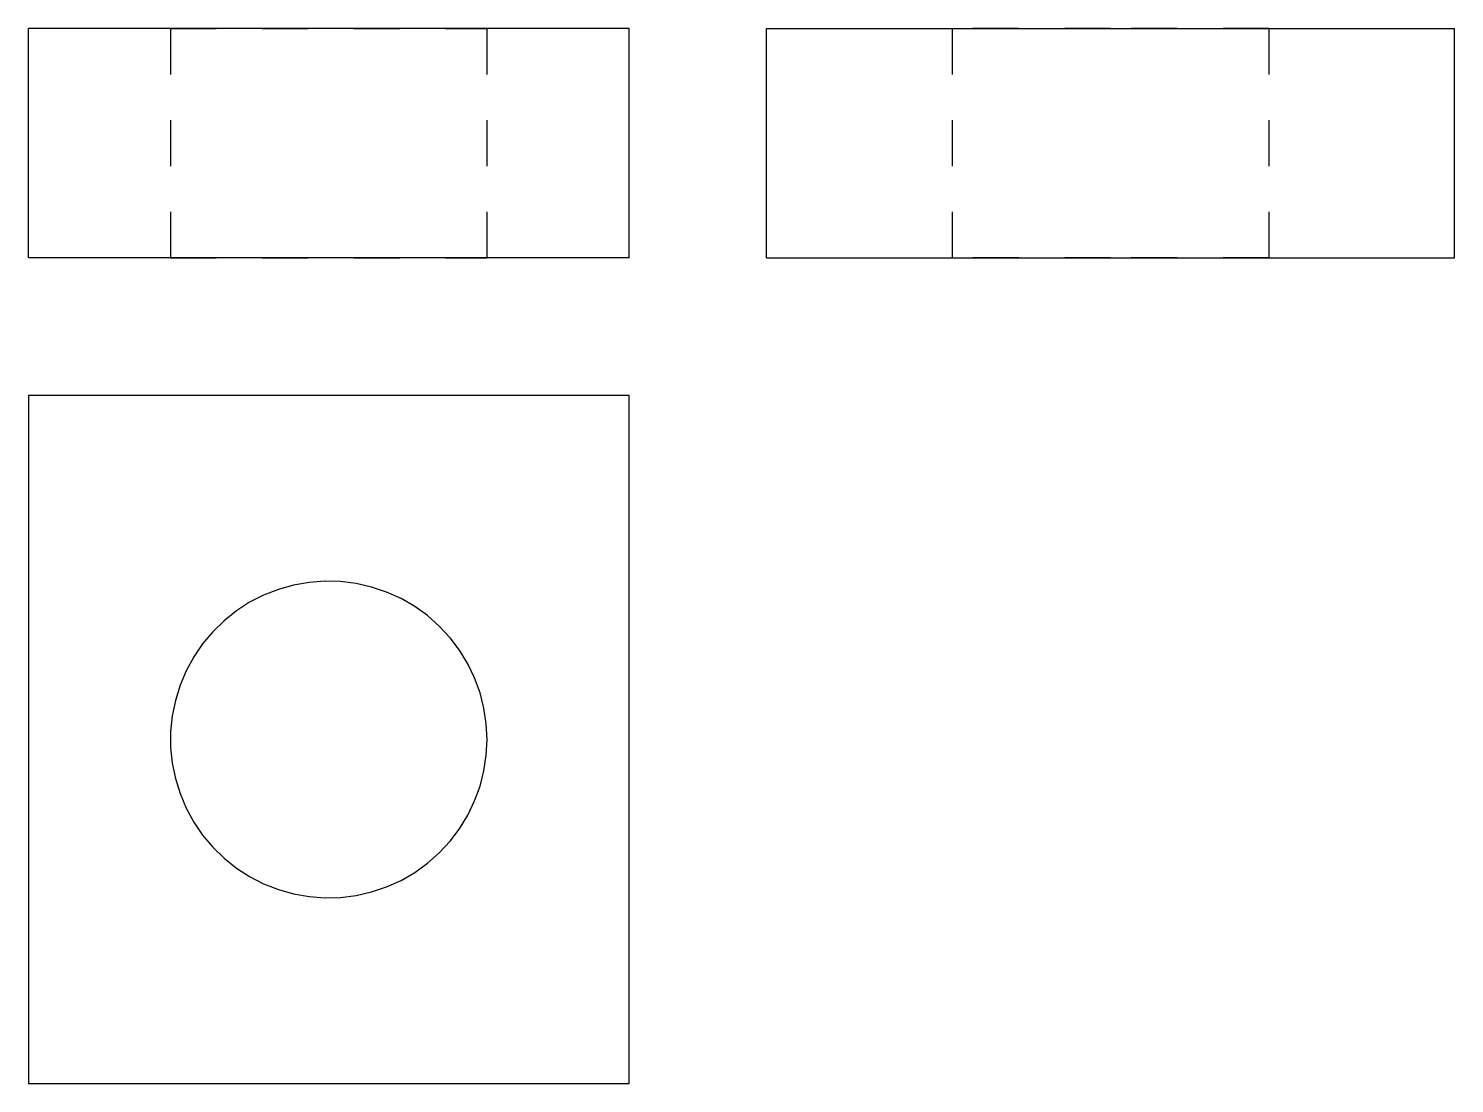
# Model space of a CAD drawing. Extents: x 0 to 3.11, y 0 to 2.3.
import ezdxf

# ---------------------------------------------------------------- set-up
doc = ezdxf.new("R2010")
doc.units = 0
doc.linetypes.add('HIDDEN', pattern=[0.075, 0.050025, -0.024975])
for name, color, linetype in [('FRONT', 7, 'CONTINUOUS'), ('FRONT_HID', 7, 'HIDDEN'), ('LEFT', 7, 'CONTINUOUS'), ('LEFT_HID', 7, 'HIDDEN'), ('TOP', 7, 'CONTINUOUS')]:
    doc.layers.add(name, color=color, linetype=linetype)

msp = doc.modelspace()

# ---------------------------------------------------------------- linework, layer by layer
at = {"layer": 'FRONT'}
for p, q in [((1.309524, 2.3), (0, 2.3)), ((0, 1.8), (0, 2.3)), ((1.309524, 1.8), (1.309524, 2.3)), ((1.309524, 1.8), (0, 1.8))]:
    msp.add_line(p, q, dxfattribs=at)
at = {"layer": 'FRONT_HID', "linetype": 'HIDDEN'}
for p, q in [((1, 2.3), (0.309524, 2.3)), ((0.309524, 2.3), (1, 2.3)), ((0.309524, 2.3), (0.309524, 1.8)), ((1, 1.8), (1, 2.3)), ((1, 1.8), (0.309524, 1.8)), ((0.309524, 1.8), (1, 1.8))]:
    msp.add_line(p, q, dxfattribs=at)
at = {"layer": 'LEFT'}
for p, q in [((1.609524, 1.8), (1.609524, 2.3)), ((1.609524, 2.3), (3.109524, 2.3)), ((3.109524, 1.8), (3.109524, 2.3)), ((1.609524, 1.8), (3.109524, 1.8))]:
    msp.add_line(p, q, dxfattribs=at)
at = {"layer": 'LEFT_HID', "linetype": 'HIDDEN'}
for p, q in [((2.359524, 2.3), (2.014286, 2.3)), ((2.014286, 2.3), (2.704762, 2.3)), ((2.014286, 2.3), (2.014286, 1.8)), ((2.704762, 2.3), (2.359524, 2.3)), ((2.704762, 2.3), (2.704762, 1.8)), ((2.359524, 1.8), (2.014286, 1.8)), ((2.014286, 1.8), (2.704762, 1.8)), ((2.704762, 1.8), (2.359524, 1.8))]:
    msp.add_line(p, q, dxfattribs=at)
at = {"layer": 'TOP'}
for p, q in [((1.309524, 1.5), (0, 1.5)), ((0, 1.5), (0, 0)), ((1.309524, 0), (1.309524, 1.5)), ((0.611834, 1.092559), (0.577939, 1.086582)), ((0.646155, 1.095131), (0.611834, 1.092559)), ((0.680562, 1.094273), (0.646155, 1.095131)), ((0.714712, 1.089993), (0.680562, 1.094273)), ((0.748266, 1.082335), (0.714712, 1.089993)), ((0.51277, 1.064687), (0.482143, 1.048985)), ((0.544808, 1.077261), (0.51277, 1.064687)), ((0.577939, 1.086582), (0.544808, 1.077261)), ((0.780892, 1.071373), (0.748266, 1.082335)), ((0.812263, 1.057218), (0.780892, 1.071373)), ((0.453231, 1.030312), (0.426323, 1.008853)), ((0.482143, 1.048985), (0.453231, 1.030312)), ((0.84207, 1.040009), (0.812263, 1.057218)), ((0.870014, 1.019918), (0.84207, 1.040009)), ((0.426323, 1.008853), (0.401684, 0.984822)), ((0.89582, 0.997145), (0.870014, 1.019918)), ((0.91923, 0.971915), (0.89582, 0.997145)), ((0.401684, 0.984822), (0.379561, 0.958456)), ((0.940011, 0.94448), (0.91923, 0.971915)), ((0.379561, 0.958456), (0.360173, 0.930019)), ((0.957957, 0.915111), (0.940011, 0.94448)), ((0.360173, 0.930019), (0.343713, 0.899793)), ((0.972891, 0.884102), (0.957957, 0.915111)), ((0.343713, 0.899793), (0.330344, 0.868078)), ((0.984662, 0.851761), (0.972891, 0.884102)), ((0.330344, 0.868078), (0.3202, 0.83519)), ((0.993155, 0.818408), (0.984662, 0.851761)), ((0.3202, 0.83519), (0.31338, 0.801455)), ((0.998284, 0.784375), (0.993155, 0.818408)), ((0.31338, 0.801455), (0.309953, 0.767209)), ((1, 0.75), (0.998284, 0.784375)), ((0.309953, 0.767209), (0.309953, 0.732791)), ((0.998284, 0.715625), (1, 0.75)), ((0.309953, 0.732791), (0.31338, 0.698545)), ((0.993155, 0.681592), (0.998284, 0.715625)), ((0.31338, 0.698545), (0.3202, 0.66481)), ((0.3202, 0.66481), (0.330344, 0.631922)), ((0.984662, 0.648239), (0.993155, 0.681592)), ((0.330344, 0.631922), (0.343713, 0.600207)), ((0.972891, 0.615898), (0.984662, 0.648239)), ((0.343713, 0.600207), (0.360173, 0.569981)), ((0.957957, 0.584889), (0.972891, 0.615898)), ((0.360173, 0.569981), (0.379561, 0.541544)), ((0.940011, 0.55552), (0.957957, 0.584889)), ((0.379561, 0.541544), (0.401684, 0.515178)), ((0.91923, 0.528085), (0.940011, 0.55552)), ((0.401684, 0.515178), (0.426323, 0.491147)), ((0.870014, 0.480082), (0.89582, 0.502855)), ((0.89582, 0.502855), (0.91923, 0.528085)), ((0.426323, 0.491147), (0.453231, 0.469688)), ((0.453231, 0.469688), (0.482143, 0.451015)), ((0.84207, 0.459991), (0.870014, 0.480082)), ((0.482143, 0.451015), (0.51277, 0.435313)), ((0.780892, 0.428627), (0.812263, 0.442782)), ((0.812263, 0.442782), (0.84207, 0.459991)), ((0.51277, 0.435313), (0.544808, 0.422739)), ((0.544808, 0.422739), (0.577939, 0.413418)), ((0.577939, 0.413418), (0.611834, 0.407441)), ((0.611834, 0.407441), (0.646155, 0.404869)), ((0.646155, 0.404869), (0.680562, 0.405727)), ((0.680562, 0.405727), (0.714712, 0.410007)), ((0.714712, 0.410007), (0.748266, 0.417665)), ((0.748266, 0.417665), (0.780892, 0.428627)), ((0, 0), (1.309524, 0))]:
    msp.add_line(p, q, dxfattribs=at)

doc.saveas('drawing.dxf')
